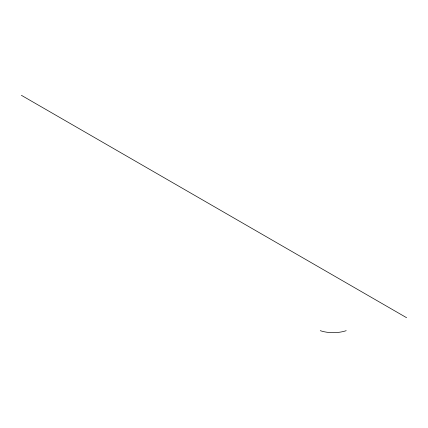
<?xml version="1.0" encoding="UTF-8"?>
<svg xmlns="http://www.w3.org/2000/svg" width="428" height="428" viewBox="0 0 428 428"><rect width="100%" height="100%" fill="white"/><g stroke="black" fill="none" stroke-linecap="round" stroke-linejoin="round"><path stroke-width="0.64" d="M21.4 95.316L406.6 317.71M346.199 330.678A25.942 14.975 0 0 1 320.256 330.678"/></g></svg>
